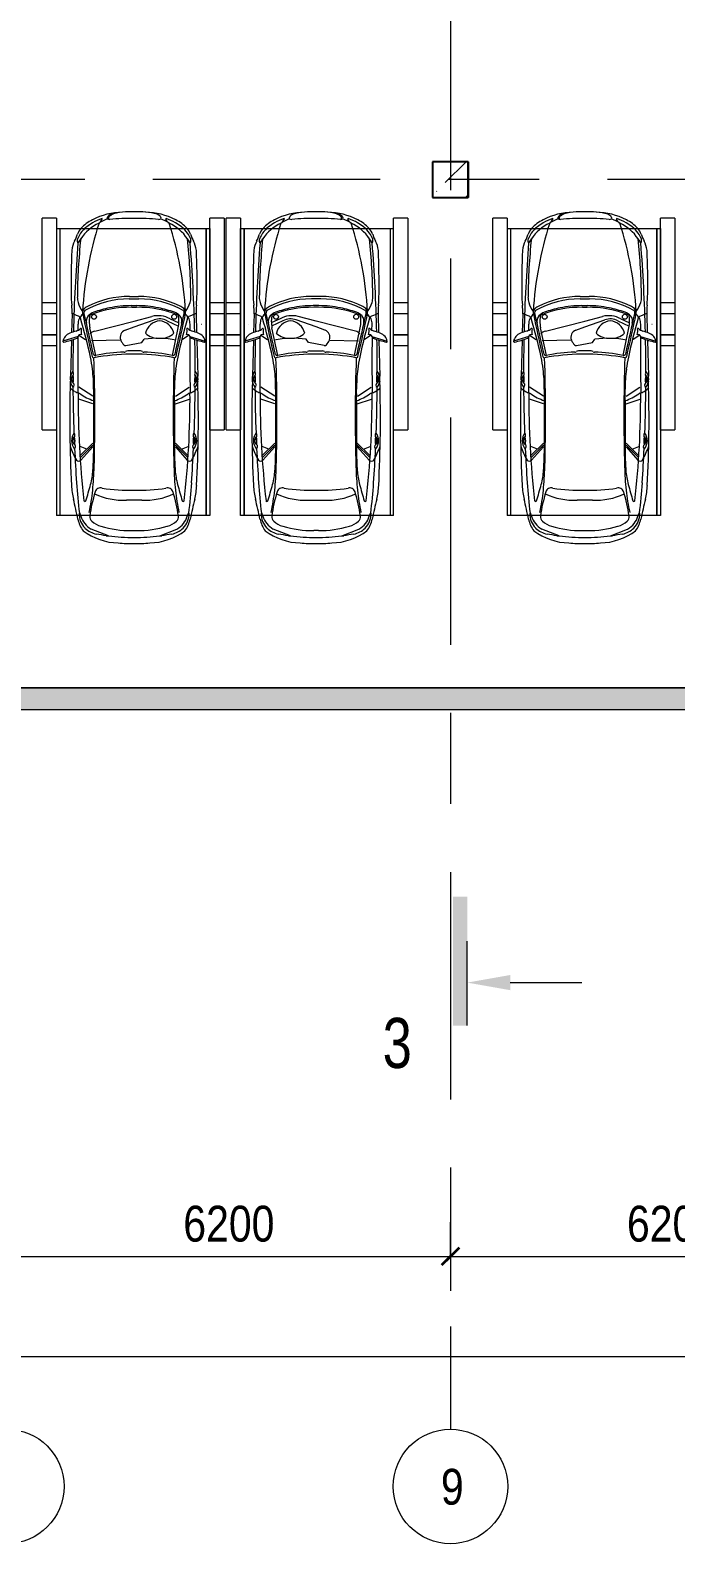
# Model space of a CAD drawing. Header units: millimetres. Extents: x 48966 to 155647, y -43515 to 30475.
# Drawn here: x 92260 to 101280, y -43338 to -22197 of the extents above; entities that cross this region are included whole.
import ezdxf

# ---------------------------------------------------------------- set-up
doc = ezdxf.new("R2010")
doc.units = ezdxf.units.MM
doc.linetypes.add('Осевые', pattern=[6350, 1270, -952.5, 3175, -952.5])
for name, color, linetype, lineweight in [('Колонны', 7, 'Continuous', 9), ('Колонны-1', 7, 'Continuous', 25), ('Оси', 7, 'Continuous', 9), ('Оси-1', 7, 'Continuous', 18), ('Оси-2', 7, 'Осевые', 9), ('Парковка', 7, 'Continuous', 9), ('Перекрытия', 7, 'Continuous', 9), ('Размеры', 7, 'Continuous', 9), ('Размеры-200', 7, 'Continuous', 9), ('Разрезы', 7, 'Continuous', 9), ('Фундамент несущей конструкции', 7, 'Continuous', 9), ('Фундамент несущей конструкции-1', 7, 'Continuous', 18), ('Элементы узлов', 7, 'Continuous', 9)]:
    doc.layers.add(name, color=color, linetype=linetype, lineweight=lineweight)
doc.styles.add('Arial Narrow', font='ARIALN.TTF', dxfattribs={"height": 500})
doc.styles.add('Arial_1', font='arial.ttf', dxfattribs={"width": 0.75, "height": 700})
doc.dimstyles.new('Диагональ_-_2_5_мм_Arial_narrow', dxfattribs={"dimscale": 304.8, "dimtxt": 511.715487, "dimasz": 0.787402, "dimexe": 1.574803, "dimexo": 0.0625, "dimgap": 0.19685, "dimtad": 1, "dimdec": 0, "dimzin": 0, "dimdsep": 46, "dimtxsty": 'Arial Narrow', "dimblk1": 'OBLIQUE', "dimblk2": 'OBLIQUE', "dimsah": 1, "dimcen": 0.09, "dimdle": 1.574803, "dimazin": 0, "dimtfac": 1, "dimtdec": 4, "dimtix": 1, "dimtmove": 0, "dimatfit": 3, "dimfxl": 1.574803, "dimfxlon": 1, "dimtvp": 1, "dimtolj": 1, "dimtzin": 0, "dimarcsym": 2})

# ---------------------------------------------------------------- blocks, each defined once
blk = doc.blocks.new('Стена наружная на отм_-10_450 - Стена наружная на отм_-10_450-507337-План -1-го этажа на отм_ -10_350')
at = {"layer": 'Фундамент несущей конструкции'}
h = blk.add_hatch(dxfattribs=at)
h.set_pattern_fill('FP_1', color=256, style=0, pattern_type=2)
h.set_pattern_definition([(45, (0, 0), (-493.914, 493.914), []), (45, (493.9, 0), (-493.914, 493.914), [873.125, -174.625, 6.706, -167.919])])
h.paths.add_polyline_path([(150600, -31683), (149464, -28563), (149310, -28563), (139787, -2397), (139923, -2348), (136399, 7336), (136262, 7286), (133987, 13537), (133818, 13982), (133638, 14423), (133445, 14859), (133241, 15289), (133026, 15714), (132799, 16134), (132561, 16546), (132312, 16953), (132053, 17352), (131783, 17745), (131502, 18130), (131211, 18508), (131318, 18614), (131029, 18984), (130730, 19346), (130422, 19700), (130105, 20047), (129780, 20385), (129445, 20714), (129103, 21035), (128752, 21347), (128385, 21656), (128026, 21943), (127652, 22227), (127271, 22501), (126883, 22765), (126488, 23019), (126087, 23262), (125680, 23496), (125267, 23718), (124848, 23930), (124423, 24131), (123994, 24321), (123560, 24500), (123122, 24668), (122679, 24824), (122233, 24969), (121782, 25102), (121329, 25223), (120873, 25333), (120569, 25417), (120532, 25230), (120097, 25310), (119661, 25379), (119223, 25438), (118784, 25486), (118344, 25524), (117903, 25551), (117461, 25567), (117020, 25572), (109837, 25572), (109837, 25717), (100042, 25717), (100042, 25542), (86232, 25542), (86232, 25572), (61832, 25572), (61588, 25566), (61345, 25547), (61103, 25515), (60864, 25470), (60627, 25414), (60393, 25344), (60134, 25251), (59938, 25170), (59718, 25065), (59504, 24948), (59296, 24821), (59095, 24683), (58902, 24535), (58717, 24376), (58540, 24209), (58372, 24032), (58214, 23847), (58066, 23653), (57928, 23452), (57793, 23232), (57667, 22994), (57579, 22810), (57486, 22585), (57404, 22356), (57335, 22122), (57272, 21849), (57234, 21645), (57202, 21404), (57183, 21157), (57177, 20917), (57177, 20357), (57032, 20357), (57032, 15267), (57177, 15267), (57177, 13317), (57132, 13317), (57132, 5867), (57032, 5867), (57032, 2617), (57242, 2617), (57242, -43), (57032, -43), (57032, -2533), (57177, -2533), (57177, -21043), (57051, -21043), (57026, -21292), (57014, -21542), (57014, -21793), (57027, -22043), (57053, -22292), (57091, -22540), (57141, -22785), (57204, -23028), (57278, -23267), (57365, -23502), (57463, -23732), (57573, -23957), (57694, -24176), (57826, -24389), (57969, -24595), (58122, -24794), (58284, -24985), (58489, -25199), (58637, -25340), (58826, -25504), (59023, -25659), (59228, -25803), (59440, -25936), (59658, -26059), (59882, -26171), (59978, -25988), (74463, -30779), (74857, -30903), (75253, -31017), (75653, -31119), (76055, -31210), (76460, -31291), (76866, -31360), (77275, -31418), (77684, -31465), (78095, -31501), (78481, -31521), (78867, -31534), (79253, -31538), (91782, -31538), (91782, -31683), (108582, -31683), (108582, -31508), (142782, -31508), (142782, -31683), (148121, -31683)], flags=0)
h.paths.add_polyline_path([(146476, -31383), (143082, -31383), (143082, -31208), (108282, -31208), (108282, -31383), (92082, -31383), (92082, -31238), (79047, -31236), (78951, -31235), (78649, -31228), (78657, -31154), (77594, -31083), (77586, -31153), (77201, -31106), (76817, -31049), (76435, -30981), (76055, -30904), (75676, -30816), (75301, -30719), (74928, -30611), (74558, -30494), (59829, -25623), (59753, -25770), (59548, -25651), (59350, -25523), (59158, -25385), (58974, -25237), (58797, -25080), (58628, -24914), (58468, -24740), (58317, -24558), (58175, -24369), (58043, -24172), (57922, -23970), (57810, -23761), (57709, -23547), (57620, -23328), (57539, -23098), (57474, -22879), (57418, -22649), (57372, -22406), (57341, -22182), (57321, -21947), (57313, -21710), (57316, -21474), (57332, -21238), (57477, -21238), (57477, -2233), (57332, -2233), (57332, -343), (57542, -343), (57542, 2917), (57332, 2917), (57332, 13017), (57477, 13017), (57477, 15567), (57332, 15567), (57332, 20057), (57477, 20057), (57477, 20917), (57484, 21157), (57500, 21372), (57530, 21598), (57578, 21849), (57625, 22044), (57690, 22263), (57766, 22478), (57853, 22688), (57951, 22894), (58078, 23124), (58179, 23289), (58308, 23477), (58447, 23658), (58595, 23831), (58752, 23997), (58918, 24154), (59091, 24302), (59272, 24440), (59460, 24570), (59654, 24689), (59854, 24797), (60060, 24896), (60271, 24983), (60486, 25059), (60704, 25124), (60956, 25182), (61150, 25219), (61376, 25248), (61604, 25266), (61832, 25272), (85932, 25272), (85932, 25242), (100342, 25242), (100342, 25417), (109537, 25417), (109537, 25272), (117025, 25272), (117348, 25286), (117672, 25291), (117996, 25287), (118319, 25274), (118762, 25241), (118862, 25231), (119172, 25195), (119482, 25151), (119790, 25098), (120162, 25022), (120481, 24948), (120457, 24854), (120622, 24820), (121081, 24719), (121538, 24606), (121992, 24481), (122442, 24344), (122889, 24195), (123332, 24035), (123770, 23864), (124204, 23681), (124633, 23487), (125096, 23262), (125475, 23067), (125888, 22840), (126294, 22603), (126741, 22326), (127088, 22098), (127475, 21830), (127855, 21552), (128228, 21264), (128593, 20967), (128950, 20661), (129300, 20345), (129640, 20020), (130030, 19627), (130296, 19345), (130611, 18995), (130917, 18637), (130809, 18529), (131091, 18175), (131364, 17813), (131674, 17374), (131880, 17069), (132124, 16688), (132358, 16300), (132582, 15906), (132796, 15506), (132999, 15102), (133192, 14692), (133374, 14277), (133545, 13858), (133705, 13434), (136083, 6901), (136219, 6951), (139538, -2169), (139402, -2218), (149100, -28863), (149254, -28863), (150172, -31383), (148121, -31383)], flags=0)
at = {"layer": 'Фундамент несущей конструкции-1'}
for p, q in [((106532, -31383), (92082, -31383)), ((91782, -31683), (106532, -31683))]:
    blk.add_line(p, q, dxfattribs=at)
blk = doc.blocks.new('Колона монолитная85 - Колона монолитная-513360-План -1-го этажа на отм_ -10_350')
at = {"layer": 'Колонны'}
h = blk.add_hatch(dxfattribs=at)
h.set_pattern_fill('FP_7', color=256, style=0, pattern_type=2)
h.set_pattern_definition([(45, (-19370.3, 988.8), (-493.914, 493.914), []), (45, (-18876.4, 988.8), (-493.914, 493.914), [873.125, -174.625, 6.706, -167.919])])
h.paths.add_polyline_path([(78511, -23544), (79011, -23544), (79011, -23044), (78511, -23044)], flags=0)
at = {"layer": 'Колонны-1'}
for p, q in [((79011, -23044), (78511, -23044)), ((78511, -23044), (78511, -23544)), ((79011, -23544), (79011, -23044)), ((78511, -23544), (79011, -23544))]:
    blk.add_line(p, q, dxfattribs=at)
blk = doc.blocks.new('Прк_Свб_Механизированная парковка_Параллельная - Прк_Свб_Механизированная парковка_Параллельная-8473315-План -1-го этажа на отм_ -10_350')
at = {"layer": 'Парковка'}
for p, q in [((260, 2672), (310, 2672)), ((260, 2672), (260, -1334)), ((310, 2672), (2350, 2672)), ((310, -1334), (310, 2672)), ((310, -1334), (310, 2672)), ((2350, 2672), (2400, 2672)), ((2350, 2672), (2350, -1334)), ((2350, -1334), (2350, 2672)), ((2400, 2672), (2400, -1334)), ((60, 300), (60, 1478)), ((260, 1478), (60, 1478)), ((260, 1478), (260, 300)), ((2400, 300), (2400, 1478)), ((2600, 1478), (2400, 1478)), ((2600, 1478), (2600, 300)), ((60, 150), (60, 300)), ((260, 300), (60, 300)), ((260, 300), (260, 150)), ((2400, 150), (2400, 300)), ((2600, 300), (2400, 300)), ((2600, 300), (2600, 150)), ((60, -150), (60, 150)), ((60, 150), (260, 150)), ((260, 150), (60, 150)), ((260, 150), (260, -150)), ((2283, 0), (2284, 0)), ((2400, -150), (2400, 150)), ((2400, 150), (2600, 150)), ((2600, 150), (2400, 150)), ((2600, 150), (2600, -150)), ((60, -300), (60, -150)), ((260, -150), (60, -150)), ((260, -150), (60, -150)), ((260, -150), (260, -300)), ((2400, -300), (2400, -150)), ((2600, -150), (2400, -150)), ((2600, -150), (2400, -150)), ((2600, -150), (2600, -300)), ((60, -1478), (60, -300)), ((260, -300), (60, -300)), ((260, -300), (260, -1478)), ((2400, -1478), (2400, -300)), ((2600, -300), (2400, -300)), ((2600, -300), (2600, -1478)), ((60, -1478), (260, -1478)), ((310, -1334), (260, -1334)), ((2350, -1334), (310, -1334)), ((2400, -1334), (2350, -1334)), ((2400, -1478), (2600, -1478))]:
    blk.add_line(p, q, dxfattribs=at)
at = {"layer": 'Элементы узлов'}
for p, q in [((985, 2956), (744, 2863)), ((1310, 2884), (1343, 2884)), ((1343, 2884), (1376, 2884)), ((1701, 2956), (1942, 2863)), ((1343, 2460), (1236, 2460)), ((1451, 2460), (1343, 2460)), ((681, 1746), (589, 1709)), ((767, 1662), (596, 1831)), ((767, 1689), (598, 1860)), ((767, 1716), (601, 1899)), ((777, 1069), (777, 1807)), ((1910, 1069), (1910, 1807)), ((1920, 1716), (2086, 1899)), ((1920, 1689), (2088, 1860)), ((1920, 1662), (2090, 1831)), ((2005, 1746), (2097, 1709)), ((505, 1578), (509, 1682)), ((2181, 1578), (2177, 1682)), ((767, 1115), (571, 1050)), ((1920, 1115), (2116, 1050)), ((766, 1006), (572, 881)), ((1920, 1006), (2115, 881)), ((452, 798), (452, 800)), ((468, 223), (454, 729)), ((488, 716), (488, 820)), ((2199, 716), (2198, 820)), ((2219, 223), (2232, 729)), ((2234, 798), (2235, 800)), ((807, 439), (727, 53)), ((1880, 439), (1960, 53)), ((562, 171), (349, 239)), ((572, 154), (666, 213)), ((1157, 222), (749, 232)), ((1230, 297), (1450, 256)), ((1343, 375), (1254, 375)), ((1433, 375), (1343, 375)), ((1450, 256), (1483, 211)), ((2115, 154), (2021, 213)), ((2124, 171), (2337, 239)), ((477, -144), (470, 117)), ((562, 86), (561, 1)), ((793, 99), (1343, -43)), ((1219, 84), (1343, 40)), ((1343, 40), (1622, -60)), ((1808, -48), (1964, 29)), ((2125, 86), (2125, 1)), ((2210, -144), (2216, 117)), ((1343, -43), (1593, -107)), ((1847, -74), (1961, -22)), ((1277, -353), (1343, -353)), ((1281, -387), (1343, -387)), ((1303, -259), (1343, -259)), ((1311, -235), (1343, -235)), ((1343, -235), (1375, -235)), ((1343, -259), (1383, -259)), ((1343, -353), (1409, -353)), ((1343, -387), (1405, -387)), ((874, -1430), (899, -1465)), ((1812, -1430), (1787, -1465))]:
    blk.add_line(p, q, dxfattribs=at)
for centre in [(783, -103), (1903, -103)]:
    blk.add_circle(centre, 34.2, dxfattribs=at)
for centre, radius, start, end in [((1142, 2203), 854, 91.3101, 126.673), ((1344, 535), 2447, 90.009, 98.4162), ((1299, 1297), 1768, 88.5599, 95.7191), ((1388, 1297), 1768, 84.2809, 91.4401), ((1343, 535), 2447, 81.5838, 89.991), ((1544, 2203), 854, 53.327, 88.6899), ((954, 2644), 403, 142.8851, 168.4724), ((861, 2649), 286, 135.3585, 180.8097), ((887, 2603), 297, 118.891, 164.8614), ((864, 2645), 291, 99.4063, 135.3585), ((806, 2692), 83, 131.119, 188.3012), ((971, 2503), 334, 106.0489, 131.119), ((109, 7204), 4330, 279.4063, 281.267), ((1310, 1323), 1562, 90, 106.0489), ((968, 2892), 66.2, 74.6969, 101.267), ((1376, 1323), 1562, 73.9511, 90), ((1718, 2892), 66.2, 78.733, 105.3031), ((2577, 7204), 4330, 258.733, 260.5937), ((1716, 2503), 334, 48.881, 73.9511), ((1822, 2645), 291, 44.6415, 80.5937), ((1881, 2692), 83, 351.6988, 48.881), ((1799, 2603), 297, 15.1386, 61.109), ((1826, 2649), 286, 359.1903, 44.6415), ((1732, 2644), 403, 11.5276, 37.1149), ((-7093, 4285), 7809, 346.3595, 348.4724), ((7632, 1747), 7109, 172.7777, 176.2151), ((582, 2647), 7.47, 202.0252, 337.9748), ((292, 2764), 320, 337.9748, 344.8614), ((-1923, 2049), 2702, 5.7674, 12.4062), ((2939, 3003), 2239, 188.3012, 197.1212), ((-252, 3003), 2239, 342.8788, 351.6988), ((4610, 2049), 2702, 167.5938, 174.2326), ((2394, 2764), 320, 195.1386, 202.0252), ((2105, 2647), 7.47, 202.0252, 337.9748), ((-4945, 1747), 7109, 3.7849, 7.2223), ((9779, 4285), 7809, 191.5276, 193.6405), ((1495, 2201), 1028, 166.3595, 176.9727), ((13091, 1035), 12530, 173.4329, 180.3434), ((657, 2464), 14.2, 16.6037, 163.3963), ((-8360, -224), 9423, 15.1578, 16.6037), ((1191, 1553), 908, 87.2052, 116.1006), ((874, 2367), 78.4, 197.1212, 287.1515), ((1495, 1553), 908, 63.8994, 92.7948), ((1812, 2367), 78.4, 252.8485, 342.8788), ((11046, -224), 9423, 163.3963, 164.8422), ((2030, 2464), 14.2, 16.6037, 163.3963), ((-10405, 1035), 12530, 359.6566, 6.5671), ((1192, 2201), 1028, 3.0273, 13.6405), ((17986, 1329), 17542, 176.9727, 181.7279), ((23730, 682), 23242, 176.2151, 177.3918), ((-261, 1970), 1032, 3.9601, 15.1578), ((-3795, 1860), 4583, 1.6426, 5.7674), ((1246, 120), 2200, 87.4807, 99.1257), ((1440, 120), 2200, 80.8743, 92.5193), ((6481, 1860), 4583, 174.2326, 178.3574), ((2947, 1970), 1032, 164.8422, 176.0399), ((-21044, 682), 23242, 2.6082, 3.7849), ((-15300, 1329), 17542, 358.2721, 3.0273), ((569, 1870), 43.2, 42.166, 137.834), ((-2620, 1807), 3397, 360, 3.9601), ((-23670, 1290), 24466, 358.0784, 1.6426), ((26356, 1290), 24466, 178.3574, 181.9216), ((5306, 1807), 3397, 176.0399, 180), ((2118, 1870), 43.2, 42.166, 137.834), ((1914, 1148), 1569, 151.3958, 159.1373), ((651, 1629), 182, 141.8293, 217.7375), ((493, 1711), 33.5, 306.1474, 64.1911), ((772, 1148), 1569, 20.8627, 28.6042), ((2193, 1711), 33.5, 115.8089, 233.8526), ((2036, 1629), 182, 322.2625, 38.1707), ((554, 1628), 69.8, 126.1474, 236.335), ((23730, 682), 23242, 177.926, 179.5072), ((436, 1556), 80.9, 331.6072, 9.9944), ((270, 1634), 248, 345.9493, 11.7851), ((2417, 1634), 248, 168.2149, 194.0507), ((2251, 1556), 80.9, 170.0056, 208.3928), ((2132, 1628), 69.8, 303.665, 53.8526), ((-21044, 682), 23242, 0.4928, 2.074), ((995, 423), 682, 108.6369, 126.4439), ((5170, 998), 4394, 179.0785, 181.1424), ((-2484, 998), 4394, 358.8576, 0.9215), ((1692, 423), 682, 53.5561, 71.3631), ((652, 703), 275, 120.356, 137.5688), ((632, 769), 182, 141.8293, 217.7375), ((474, 851), 33.5, 306.1474, 64.1911), ((620, 759), 210, 103.0487, 120.356), ((-79448, 481), 80010, 359.77826, 0.3434), ((562, 1008), 45.5, 283.0487, 307.6369), ((-1159, 872), 1936, 352.7338, 1.1424), ((3845, 872), 1936, 178.8576, 187.2662), ((2125, 1008), 45.5, 232.3631, 256.9513), ((2067, 759), 210, 59.644, 76.9513), ((82134, 481), 80010, 179.6566, 180.22174), ((2034, 703), 275, 42.4312, 59.644), ((2212, 851), 33.5, 115.8089, 233.8526), ((2055, 769), 182, 322.2625, 38.1707), ((535, 768), 69.8, 126.1474, 236.335), ((417, 696), 80.9, 331.6072, 9.9944), ((23730, 682), 23242, 180.0596, 181.1514), ((251, 774), 248, 345.9493, 11.7851), ((2436, 774), 248, 168.2149, 194.0507), ((2270, 696), 80.9, 170.0056, 208.3928), ((2152, 768), 69.8, 303.665, 53.8526), ((-21044, 682), 23242, 358.8486, 359.9404), ((-6476, 2009), 7374, 343.5257, 347.8724), ((16870, -3417), 16571, 166.4912, 168.6054), ((-1224, 881), 2002, 347.8724, 352.7338), ((778, 449), 21.1, 74.8587, 166.4912), ((801, 413), 26.5, 77.7328, 167.4912), ((1373, 3824), 3406, 260.0389, 268.6709), ((1252, 2489), 2099, 257.7328, 268.713), ((1314, 3824), 3406, 271.3291, 279.9611), ((1434, 2489), 2099, 271.287, 282.2672), ((1885, 413), 26.5, 12.5088, 102.2672), ((1908, 449), 21.1, 13.5088, 105.1413), ((3910, 881), 2002, 187.2662, 192.1276), ((-14183, -3417), 16571, 11.3946, 13.5088), ((9162, 2009), 7374, 192.1276, 196.4743), ((358, 241), 9.6, 78.4734, 189.3023), ((483, 261), 136, 189.3023, 220.7557), ((148, -791), 1063, 68.2184, 78.4734), ((-47059, 11031), 48997, 346.8001, 347.4912), ((1254, 183), 105, 158.5986, 250.2124), ((1369, 139), 228, 138.0486, 158.5986), ((1218, 274), 25.4, 62.6865, 138.0486), ((1205, 358), 33.6, 54.6828, 88.713), ((1257, 431), 57, 234.6828, 266.7231), ((1349, 2786), 2368, 268.6709, 269.8667), ((1338, 2786), 2368, 270.1333, 271.3291), ((1430, 431), 57, 273.2769, 305.3172), ((1482, 358), 33.6, 91.287, 125.3172), ((1667, 1444), 1246, 261.4812, 282.1141), ((49746, 11031), 48997, 192.5088, 193.1999), ((2539, -791), 1063, 101.5266, 111.7816), ((2204, 261), 136, 319.2443, 350.6977), ((2328, 241), 9.6, 350.6977, 101.5266), ((508, 283), 169, 220.7557, 248.5798), ((741, 878), 808, 248.5798, 255.0587), ((23730, 682), 23242, 181.4123, 184.4864), ((500, -25), 126, 42.9063, 75.0587), ((531, 167), 31.5, 8.0985, 68.2184), ((782, 0), 221, 179.6566, 199.8566), ((593, 176), 31.8, 188.0985, 298.2747), ((599, 67), 7.62, 222.9063, 2.3482), ((743, 101), 141, 162.5206, 194.0339), ((602, 146), 6.72, 342.5206, 17.4794), ((1183, -41), 466, 168.323, 191.798), ((824, 220), 125, 222.4312, 255.5726), ((1682, -59), 257, 85.7443, 134.0872), ((1716, 174), 219, 192.6688, 266.0106), ((1720, -59), 257, 45.9128, 94.2557), ((1685, 174), 219, 273.9894, 347.3312), ((1503, -41), 466, 348.202, 11.677), ((2093, 176), 31.8, 241.7253, 351.9015), ((2084, 146), 6.72, 162.5206, 197.4794), ((1943, 101), 141, 345.9661, 17.4794), ((2088, 67), 7.62, 177.6518, 317.0937), ((2186, -25), 126, 104.9413, 137.0937), ((1904, 0), 221, 340.1434, 0.3434), ((2156, 167), 31.5, 111.7816, 171.9015), ((-21044, 682), 23242, 355.5136, 358.5877), ((1945, 878), 808, 284.9413, 291.4202), ((2179, 283), 169, 291.4202, 319.2443), ((-532, -167), 1009, 354.3165, 1.275), ((718, -594), 503, 108.9854, 118.6662), ((532, -52), 69.7, 288.9854, 331.8228), ((977, -430), 436, 144.1598, 162.7087), ((591, -69), 17.7, 199.8566, 259.3923), ((589, -80), 6.67, 259.3923, 343.5257), ((665, -75), 74.1, 190.0254, 239.0531), ((689, -163), 66.6, 163.4439, 218.2489), ((5601, 107), 4985, 183.2466, 197.7436), ((762, -105), 159, 218.2489, 243.4105), ((671, -164), 28.7, 166.8001, 240.4894), ((1277, 906), 1259, 240.4894, 270), ((781, -41), 107, 163.9676, 222.7268), ((846, 19), 197, 222.7268, 250.1805), ((1283, 1223), 1458, 247.618, 271.1115), ((1327, 1352), 1613, 250.1805, 258.333), ((1403, 1223), 1458, 268.8885, 292.382), ((1409, 906), 1259, 270, 299.5106), ((1679, 231), 349, 255.7125, 298.7278), ((1701, 161), 234, 250.325, 297.1702), ((1360, 1352), 1613, 281.667, 289.8195), ((-2914, 107), 4985, 342.2564, 356.7534), ((1840, 19), 197, 289.8195, 317.2732), ((1905, -41), 107, 317.2732, 16.0324), ((1924, -105), 159, 296.5895, 321.7511), ((2015, -164), 28.7, 299.5106, 13.1999), ((1997, -163), 66.6, 321.7511, 16.5561), ((2022, -75), 74.1, 300.9469, 349.9746), ((1709, -430), 436, 17.2913, 35.8402), ((2098, -80), 6.67, 196.4743, 280.6077), ((2155, -52), 69.7, 208.1772, 251.0146), ((2095, -69), 17.7, 280.6077, 340.1434), ((1968, -594), 503, 61.3338, 71.0146), ((3218, -167), 1009, 178.725, 185.6835), ((2276, -446), 1813, 174.3165, 179.3374), ((797, -374), 247, 162.7087, 180.5958), ((9268, -286), 8718, 180.5958, 185.957), ((1281, 931), 1318, 243.4105, 270), ((1303, 1238), 1496, 258.333, 270), ((1383, 1238), 1496, 270, 281.667), ((1405, 931), 1318, 270, 296.5895), ((-6581, -286), 8718, 354.043, 359.4042), ((1890, -374), 247, 359.4042, 17.2913), ((410, -446), 1813, 0.6626, 5.6835), ((11720, -555), 11257, 179.3374, 182.4134), ((-9033, -555), 11257, 357.5866, 0.6626), ((870, -978), 401, 187.3664, 207.0814), ((1816, -978), 401, 332.9186, 352.6336), ((-135, -1492), 727, 19.0127, 27.0814), ((626, -1167), 77.3, 170.9154, 203.9317), ((626, -1167), 77.3, 159.9553, 170.9154), ((770, -1180), 230, 199.0127, 222.6949), ((559, -1142), 5.64, 20.0447, 159.9553), ((945, -1025), 426, 203.9317, 215.0111), ((902, -958), 384, 208.3862, 217.3523), ((1110, -855), 613, 213.1954, 245.2474), ((1576, -855), 613, 294.7526, 326.8046), ((1916, -1180), 230, 317.3051, 340.9873), ((1785, -958), 384, 322.6477, 331.6138), ((1742, -1025), 426, 324.9889, 336.0683), ((2127, -1142), 5.64, 20.0447, 159.9553), ((2060, -1167), 77.3, 336.0683, 9.0846), ((2060, -1167), 77.3, 9.0846, 20.0447), ((2821, -1492), 727, 152.9186, 160.9873), ((945, -1025), 426, 215.0111, 231.6898), ((1024, -946), 575, 222.6949, 242.7086), ((1097, -833), 671, 231.6898, 240.1263), ((1202, -600), 964, 242.7086, 268.7598), ((1101, -825), 680, 240.1263, 252.4323), ((1753, 184), 1832, 240.5749, 244.6414), ((831, -1460), 53.4, 35.1828, 65.2474), ((894, -1468), 5.72, 286.6028, 34.7151), ((986, -1481), 19.7, 152.4998, 213.0124), ((997, -1512), 49.5, 84.1257, 125.5648), ((1017, -1481), 30.2, 142.134, 227.9629), ((1286, 1291), 2768, 264.1257, 271.1885), ((1401, 1291), 2768, 268.8115, 275.8743), ((1484, -600), 964, 271.2402, 297.2914), ((1689, -1512), 49.5, 54.4352, 95.8743), ((1700, -1481), 19.7, 326.9876, 27.5002), ((933, 184), 1832, 295.3586, 299.4251), ((1792, -1468), 5.72, 145.2849, 253.3972), ((1585, -825), 680, 287.5677, 299.8737), ((1856, -1460), 53.4, 114.7526, 144.8172), ((1590, -833), 671, 299.8737, 308.3102), ((1662, -946), 575, 297.2914, 317.3051), ((1742, -1025), 426, 308.3102, 324.9889), ((1053, -1443), 96.7, 210.1038, 251.3041), ((1128, -1359), 195, 227.9629, 242.5833), ((1295, -496), 1074, 255.2991, 272.5854), ((1144, -1316), 240, 243.8554, 263.2896), ((1392, -496), 1074, 267.4146, 284.7009), ((1633, -1443), 96.7, 288.6959, 329.8962)]:
    blk.add_arc(centre, radius, start, end, dxfattribs=at)
blk = doc.blocks.new('Прк_Свб_Механизированная парковка_Параллельная - Прк_Свб_Механизированная парковка_Параллельная-8455325-План -1-го этажа на отм_ -10_350')
at = {"layer": 'Парковка'}
for p, q in [((60, 300), (60, 1478)), ((260, 1478), (60, 1478)), ((260, 1478), (260, 300)), ((260, 1334), (310, 1334)), ((260, 1334), (260, -2672)), ((310, 1334), (2350, 1334)), ((310, -2672), (310, 1334)), ((310, -2672), (310, 1334)), ((2350, 1334), (2400, 1334)), ((2350, 1334), (2350, -2672)), ((2350, -2672), (2350, 1334)), ((2400, 300), (2400, 1478)), ((2600, 1478), (2400, 1478)), ((2400, 1334), (2400, -2672)), ((2600, 1478), (2600, 300)), ((60, 150), (60, 300)), ((60, 300), (260, 300)), ((260, 300), (260, 150)), ((2400, 150), (2400, 300)), ((2400, 300), (2600, 300)), ((2600, 300), (2600, 150)), ((60, -150), (60, 150)), ((60, 150), (260, 150)), ((60, 150), (260, 150)), ((260, 150), (260, -150)), ((2283, 0), (2284, 0)), ((2400, -150), (2400, 150)), ((2400, 150), (2600, 150)), ((2400, 150), (2600, 150)), ((2600, 150), (2600, -150)), ((60, -300), (60, -150)), ((260, -150), (60, -150)), ((60, -150), (260, -150)), ((260, -150), (260, -300)), ((2400, -300), (2400, -150)), ((2600, -150), (2400, -150)), ((2400, -150), (2600, -150)), ((2600, -150), (2600, -300)), ((60, -1478), (60, -300)), ((60, -300), (260, -300)), ((260, -300), (260, -1478)), ((2400, -1478), (2400, -300)), ((2400, -300), (2600, -300)), ((2600, -300), (2600, -1478)), ((60, -1478), (260, -1478)), ((2400, -1478), (2600, -1478)), ((310, -2672), (260, -2672)), ((2350, -2672), (310, -2672)), ((2400, -2672), (2350, -2672))]:
    blk.add_line(p, q, dxfattribs=at)
at = {"layer": 'Элементы узлов'}
for p, q in [((874, 1430), (899, 1465)), ((1812, 1430), (1787, 1465)), ((1277, 353), (1343, 353)), ((1281, 387), (1343, 387)), ((1303, 259), (1343, 259)), ((1311, 235), (1343, 235)), ((1343, 387), (1405, 387)), ((1343, 353), (1409, 353)), ((1343, 259), (1383, 259)), ((1343, 235), (1375, 235)), ((477, 144), (470, -117)), ((793, -99), (1343, 43)), ((1343, 43), (1593, 107)), ((1343, -40), (1622, 60)), ((1808, 48), (1964, -29)), ((1847, 74), (1961, 22)), ((2210, 144), (2216, -117)), ((562, -171), (349, -239)), ((562, -86), (561, -1)), ((572, -154), (666, -213)), ((807, -439), (727, -53)), ((1219, -84), (1343, -40)), ((1450, -256), (1483, -211)), ((1880, -439), (1960, -53)), ((2115, -154), (2021, -213)), ((2124, -171), (2337, -239)), ((2125, -86), (2125, -1)), ((468, -223), (454, -729)), ((1157, -222), (749, -232)), ((1230, -297), (1450, -256)), ((1343, -375), (1254, -375)), ((1433, -375), (1343, -375)), ((2219, -223), (2232, -729)), ((452, -798), (452, -800)), ((488, -716), (488, -820)), ((2199, -716), (2198, -820)), ((2234, -798), (2235, -800)), ((767, -1115), (571, -1050)), ((766, -1006), (572, -881)), ((1920, -1006), (2115, -881)), ((1920, -1115), (2116, -1050)), ((777, -1069), (777, -1807)), ((1910, -1069), (1910, -1807)), ((505, -1578), (509, -1682)), ((767, -1662), (596, -1831)), ((767, -1689), (598, -1860)), ((1920, -1662), (2090, -1831)), ((1920, -1689), (2088, -1860)), ((2181, -1578), (2177, -1682)), ((681, -1746), (589, -1709)), ((767, -1716), (601, -1899)), ((1920, -1716), (2086, -1899)), ((2005, -1746), (2097, -1709)), ((1343, -2460), (1236, -2460)), ((1451, -2460), (1343, -2460)), ((985, -2956), (744, -2863)), ((1310, -2884), (1343, -2884)), ((1343, -2884), (1376, -2884)), ((1701, -2956), (1942, -2863))]:
    blk.add_line(p, q, dxfattribs=at)
for centre in [(783, 103), (1903, 103)]:
    blk.add_circle(centre, 34.2, dxfattribs=at)
for centre, radius, start, end in [((1202, 600), 964, 91.2402, 117.2914), ((986, 1481), 19.7, 146.9876, 207.5002), ((1053, 1443), 96.7, 108.6959, 149.8962), ((1017, 1481), 30.2, 132.0371, 217.866), ((1128, 1359), 195, 117.4167, 132.0371), ((1295, 496), 1074, 87.4146, 104.7009), ((1144, 1316), 240, 96.7104, 116.1446), ((1392, 496), 1074, 75.2991, 92.5854), ((1484, 600), 964, 62.7086, 88.7598), ((1633, 1443), 96.7, 30.1038, 71.3041), ((1700, 1481), 19.7, 332.4998, 33.0124), ((770, 1180), 230, 137.3051, 160.9873), ((945, 1025), 426, 144.9889, 156.0683), ((945, 1025), 426, 128.3102, 144.9889), ((1110, 855), 613, 114.7526, 146.8046), ((1024, 946), 575, 117.2914, 137.3051), ((5601, -107), 4985, 162.2564, 176.7534), ((1097, 833), 671, 119.8737, 128.3102), ((1101, 825), 680, 107.5677, 119.8737), ((1753, -184), 1832, 115.3586, 119.4251), ((831, 1460), 53.4, 294.7526, 324.8172), ((894, 1468), 5.72, 325.2849, 73.3972), ((997, 1512), 49.5, 234.4352, 275.8743), ((1286, -1291), 2768, 88.8115, 95.8743), ((1401, -1291), 2768, 84.1257, 91.1885), ((1689, 1512), 49.5, 264.1257, 305.5648), ((933, -184), 1832, 60.5749, 64.6414), ((1792, 1468), 5.72, 106.6028, 214.7151), ((1585, 825), 680, 60.1263, 72.4323), ((1856, 1460), 53.4, 215.1828, 245.2474), ((1576, 855), 613, 33.1954, 65.2474), ((-2914, -107), 4985, 3.2466, 17.7436), ((1590, 833), 671, 51.6898, 60.1263), ((1662, 946), 575, 42.6949, 62.7086), ((1742, 1025), 426, 35.0111, 51.6898), ((1916, 1180), 230, 19.0127, 42.6949), ((1742, 1025), 426, 23.9317, 35.0111), ((870, 978), 401, 152.9186, 172.6336), ((23730, -682), 23242, 175.5136, 178.5877), ((-135, 1492), 727, 332.9186, 340.9873), ((626, 1167), 77.3, 156.0683, 189.0846), ((9268, 286), 8718, 174.043, 179.4042), ((626, 1167), 77.3, 189.0846, 200.0447), ((559, 1142), 5.64, 200.0447, 339.9553), ((902, 958), 384, 142.6477, 151.6138), ((1785, 958), 384, 28.3862, 37.3523), ((-6581, 286), 8718, 0.5958, 5.957), ((2127, 1142), 5.64, 200.0447, 339.9553), ((-21044, -682), 23242, 1.4123, 4.4864), ((2060, 1167), 77.3, 350.9154, 23.9317), ((2821, 1492), 727, 199.0127, 207.0814), ((2060, 1167), 77.3, 339.9553, 350.9154), ((1816, 978), 401, 7.3664, 27.0814), ((11720, 555), 11257, 177.5866, 180.6626), ((-9033, 555), 11257, 359.3374, 2.4134), ((2276, 446), 1813, 180.6626, 185.6835), ((410, 446), 1813, 354.3165, 359.3374), ((-532, 167), 1009, 358.725, 5.6835), ((797, 374), 247, 179.4042, 197.2913), ((977, 430), 436, 197.2913, 215.8402), ((762, 105), 159, 116.5895, 141.7511), ((1277, -906), 1259, 90, 119.5106), ((1281, -931), 1318, 90, 116.5895), ((1283, -1223), 1458, 88.8885, 112.382), ((1327, -1352), 1613, 101.667, 109.8195), ((1303, -1238), 1496, 90, 101.667), ((1403, -1223), 1458, 67.618, 91.1115), ((1383, -1238), 1496, 78.333, 90), ((1405, -931), 1318, 63.4105, 90), ((1409, -906), 1259, 60.4894, 90), ((1360, -1352), 1613, 70.1805, 78.333), ((1924, 105), 159, 38.2489, 63.4105), ((1709, 430), 436, 324.1598, 342.7087), ((1890, 374), 247, 342.7087, 0.5958), ((3218, 167), 1009, 174.3165, 181.275), ((718, 594), 503, 241.3338, 251.0146), ((532, 52), 69.7, 28.1772, 71.0146), ((782, 0), 221, 160.1434, 180.3434), ((591, 69), 17.7, 100.6077, 160.1434), ((589, 80), 6.67, 16.4743, 100.6077), ((665, 75), 74.1, 120.9469, 169.9746), ((-6476, -2009), 7374, 12.1276, 16.4743), ((689, 163), 66.6, 141.7511, 196.5561), ((16870, 3417), 16571, 191.3946, 193.5088), ((671, 164), 28.7, 119.5106, 193.1999), ((-47059, -11031), 48997, 12.5088, 13.1999), ((781, 41), 107, 137.2732, 196.0324), ((846, -19), 197, 109.8195, 137.2732), ((1183, 41), 466, 168.202, 191.677), ((1716, -174), 219, 93.9894, 167.3312), ((1679, -231), 349, 61.2722, 104.2875), ((1701, -161), 234, 62.8298, 109.675), ((1685, -174), 219, 12.6688, 86.0106), ((1840, -19), 197, 42.7268, 70.1805), ((49746, -11031), 48997, 166.8001, 167.4912), ((-14183, 3417), 16571, 346.4912, 348.6054), ((9162, -2009), 7374, 163.5257, 167.8724), ((1503, 41), 466, 348.323, 11.798), ((1905, 41), 107, 343.9676, 42.7268), ((2015, 164), 28.7, 346.8001, 60.4894), ((1997, 163), 66.6, 343.4439, 38.2489), ((2022, 75), 74.1, 10.0254, 59.0531), ((2098, 80), 6.67, 79.3923, 163.5257), ((2155, 52), 69.7, 108.9854, 151.8228), ((2095, 69), 17.7, 19.8566, 79.3923), ((1904, 0), 221, 359.6566, 19.8566), ((1968, 594), 503, 288.9854, 298.6662), ((483, -261), 136, 139.2443, 170.6977), ((148, 791), 1063, 281.5266, 291.7816), ((508, -283), 169, 111.4202, 139.2443), ((741, -878), 808, 104.9413, 111.4202), ((500, 25), 126, 284.9413, 317.0937), ((531, -167), 31.5, 291.7816, 351.9015), ((-79448, -481), 80010, 359.6566, 0.22174), ((593, -176), 31.8, 61.7253, 171.9015), ((599, -67), 7.62, 357.6518, 137.0937), ((743, -101), 141, 165.9661, 197.4794), ((602, -146), 6.72, 342.5206, 17.4794), ((824, -220), 125, 104.4274, 137.5688), ((1254, -183), 105, 109.7876, 201.4014), ((1667, -1444), 1246, 77.8859, 98.5188), ((1682, 59), 257, 225.9128, 274.2557), ((1720, 59), 257, 265.7443, 314.0872), ((1943, -101), 141, 342.5206, 14.0339), ((2084, -146), 6.72, 162.5206, 197.4794), ((2093, -176), 31.8, 8.0985, 118.2747), ((2088, -67), 7.62, 42.9063, 182.3482), ((2186, 25), 126, 222.9063, 255.0587), ((2156, -167), 31.5, 188.0985, 248.2184), ((82134, -481), 80010, 179.77826, 180.3434), ((2539, 791), 1063, 248.2184, 258.4734), ((1945, -878), 808, 68.5798, 75.0587), ((2179, -283), 169, 40.7557, 68.5798), ((2204, -261), 136, 9.3023, 40.7557), ((358, -241), 9.6, 170.6977, 281.5266), ((23730, -682), 23242, 178.8486, 179.9404), ((801, -413), 26.5, 192.5088, 282.2672), ((1373, -3824), 3406, 91.3291, 99.9611), ((1252, -2489), 2099, 91.287, 102.2672), ((1369, -139), 228, 201.4014, 221.9514), ((1218, -274), 25.4, 221.9514, 297.3135), ((1205, -358), 33.6, 271.287, 305.3172), ((1257, -431), 57, 93.2769, 125.3172), ((1349, -2786), 2368, 90.1333, 91.3291), ((1338, -2786), 2368, 88.6709, 89.8667), ((1314, -3824), 3406, 80.0389, 88.6709), ((1430, -431), 57, 54.6828, 86.7231), ((1482, -358), 33.6, 234.6828, 268.713), ((1434, -2489), 2099, 77.7328, 88.713), ((1885, -413), 26.5, 257.7328, 347.4912), ((-21044, -682), 23242, 0.0596, 1.1514), ((2328, -241), 9.6, 258.4734, 9.3023), ((-1224, -881), 2002, 7.2662, 12.1276), ((778, -449), 21.1, 193.5088, 285.1413), ((-1159, -872), 1936, 358.8576, 7.2662), ((-23670, -1290), 24466, 358.3574, 1.9216), ((26356, -1290), 24466, 178.0784, 181.6426), ((1908, -449), 21.1, 254.8587, 346.4912), ((3845, -872), 1936, 172.7338, 181.1424), ((3910, -881), 2002, 167.8724, 172.7338), ((17986, -1329), 17542, 178.2721, 183.0273), ((632, -769), 182, 142.2625, 218.1707), ((535, -768), 69.8, 123.665, 233.8526), ((417, -696), 80.9, 350.0056, 28.3928), ((474, -851), 33.5, 295.8089, 53.8526), ((251, -774), 248, 348.2149, 14.0507), ((2212, -851), 33.5, 126.1474, 244.1911), ((2436, -774), 248, 165.9493, 191.7851), ((2270, -696), 80.9, 151.6072, 189.9944), ((2152, -768), 69.8, 306.1474, 56.335), ((2055, -769), 182, 321.8293, 37.7375), ((-15300, -1329), 17542, 356.9727, 1.7279), ((652, -703), 275, 222.4312, 239.644), ((23730, -682), 23242, 180.4928, 182.074), ((620, -759), 210, 239.644, 256.9513), ((13091, -1035), 12530, 179.6566, 186.5671), ((562, -1008), 45.5, 52.3631, 76.9513), ((995, -423), 682, 233.5561, 251.3631), ((5170, -998), 4394, 178.8576, 180.9215), ((-2484, -998), 4394, 359.0785, 1.1424), ((1692, -423), 682, 288.6369, 306.4439), ((-10405, -1035), 12530, 353.4329, 0.3434), ((2125, -1008), 45.5, 103.0487, 127.6369), ((2067, -759), 210, 283.0487, 300.356), ((2034, -703), 275, 300.356, 317.5688), ((-21044, -682), 23242, 357.926, 359.5072), ((651, -1629), 182, 142.2625, 218.1707), ((554, -1628), 69.8, 123.665, 233.8526), ((436, -1556), 80.9, 350.0056, 28.3928), ((493, -1711), 33.5, 295.8089, 53.8526), ((270, -1634), 248, 348.2149, 14.0507), ((2193, -1711), 33.5, 126.1474, 244.1911), ((2417, -1634), 248, 165.9493, 191.7851), ((2251, -1556), 80.9, 151.6072, 189.9944), ((2132, -1628), 69.8, 306.1474, 56.335), ((2036, -1629), 182, 321.8293, 37.7375), ((1914, -1148), 1569, 200.8627, 208.6042), ((23730, -682), 23242, 182.6082, 183.7849), ((569, -1870), 43.2, 222.166, 317.834), ((-2620, -1807), 3397, 356.0399, 0), ((5306, -1807), 3397, 180, 183.9601), ((2118, -1870), 43.2, 222.166, 317.834), ((-21044, -682), 23242, 356.2151, 357.3918), ((772, -1148), 1569, 331.3958, 339.1373), ((-261, -1970), 1032, 344.8422, 356.0399), ((-3795, -1860), 4583, 354.2326, 358.3574), ((6481, -1860), 4583, 181.6426, 185.7674), ((2947, -1970), 1032, 183.9601, 195.1578), ((1495, -2201), 1028, 183.0273, 193.6405), ((7632, -1747), 7109, 183.7849, 187.2223), ((-8360, 224), 9423, 343.3963, 344.8422), ((-1923, -2049), 2702, 347.5938, 354.2326), ((874, -2367), 78.4, 72.8485, 162.8788), ((1246, -120), 2200, 260.8743, 272.5193), ((1440, -120), 2200, 267.4807, 279.1257), ((1812, -2367), 78.4, 17.1212, 107.1515), ((4610, -2049), 2702, 185.7674, 192.4062), ((11046, 224), 9423, 195.1578, 196.6037), ((-4945, -1747), 7109, 352.7777, 356.2151), ((1192, -2201), 1028, 346.3595, 356.9727), ((-7093, -4285), 7809, 11.5276, 13.6405), ((657, -2464), 14.2, 196.6037, 343.3963), ((2939, -3003), 2239, 162.8788, 171.6988), ((1191, -1553), 908, 243.8994, 272.7948), ((1495, -1553), 908, 267.2052, 296.1006), ((-252, -3003), 2239, 8.3012, 17.1212), ((2030, -2464), 14.2, 196.6037, 343.3963), ((9779, -4285), 7809, 166.3595, 168.4724), ((954, -2644), 403, 191.5276, 217.1149), ((582, -2647), 7.47, 22.0252, 157.9748), ((861, -2649), 286, 179.1903, 224.6415), ((292, -2764), 320, 15.1386, 22.0252), ((887, -2603), 297, 195.1386, 241.109), ((806, -2692), 83, 171.6988, 228.881), ((1881, -2692), 83, 311.119, 8.3012), ((1799, -2603), 297, 298.891, 344.8614), ((1826, -2649), 286, 315.3585, 0.8097), ((1732, -2644), 403, 322.8851, 348.4724), ((2394, -2764), 320, 157.9748, 164.8614), ((2105, -2647), 7.47, 22.0252, 157.9748), ((1142, -2203), 854, 233.327, 268.6899), ((864, -2645), 291, 224.6415, 260.5937), ((971, -2503), 334, 228.881, 253.9511), ((109, -7204), 4330, 78.733, 80.5937), ((1310, -1323), 1562, 253.9511, 270), ((968, -2892), 66.2, 258.733, 285.3031), ((1344, -535), 2447, 261.5838, 269.991), ((1343, -535), 2447, 270.009, 278.4162), ((1376, -1323), 1562, 270, 286.0489), ((1544, -2203), 854, 271.3101, 306.673), ((1718, -2892), 66.2, 254.6969, 281.267), ((2577, -7204), 4330, 99.4063, 101.267), ((1716, -2503), 334, 286.0489, 311.119), ((1822, -2645), 291, 279.4063, 315.3585), ((1299, -1297), 1768, 264.2809, 271.4401), ((1388, -1297), 1768, 268.5599, 275.7191)]:
    blk.add_arc(centre, radius, start, end, dxfattribs=at)
blk = doc.blocks.new('Ось сетки - По умолчанию 2-349628-План -1-го этажа на отм_ -10_350')
at = {"layer": 'Оси-1'}
blk.add_circle((0, 0), 4, dxfattribs=at)
blk = doc.blocks.new('Разрез - Номер сзади-234830-План -1-го этажа на отм_ -10_350')
at = {"layer": 'Разрезы'}
for points in [[(0, 0), (0, 1), (9, 1), (9, 0)], [(2.47, -3), (3, 0), (3.53, -3)]]:
    blk.add_hatch(color=256, dxfattribs=at).paths.add_polyline_path(points, flags=0)
blk.add_line((3, -3), (3, -8), dxfattribs=at)
blk = doc.blocks.new('DIMBLOCK1-План -1-го этажа на отм_ -10_350')
at = {"layer": 'Размеры-200', "lineweight": 35, "transparency": 16777216}
for points in [[(57332, -40724), (57452, -40604), (57212, -40844)], [(150172, -40724), (150292, -40604), (150052, -40844)]]:
    blk.add_hatch(color=256, dxfattribs=at).paths.add_polyline_path(points, flags=0)
at = {"layer": 'Размеры-200', "transparency": 16777216}
for p, q in [((57332, -40244), (57332, -41204)), ((57332, -40724), (57332, -40244)), ((150172, -40244), (150172, -41204)), ((150172, -40724), (150172, -40244)), ((56852, -40724), (150652, -40724))]:
    blk.add_line(p, q, dxfattribs=at)
at = {"layer": 'Размеры-200', "lineweight": 35, "transparency": 16777216}
for p, q in [((57452, -40604), (57212, -40844)), ((57212, -40844), (57332, -40724)), ((57332, -40724), (57452, -40604)), ((150292, -40604), (150052, -40844)), ((150052, -40844), (150172, -40724)), ((150172, -40724), (150292, -40604))]:
    blk.add_line(p, q, dxfattribs=at)
at = {"layer": 'Размеры-200', "color": 0, "transparency": 16777216, "insert": (102960, -40017), "char_height": 500, "width": 1900.66, "attachment_point": 1, "line_spacing_factor": 0.974696, "style": 'Arial Narrow'}
blk.add_mtext('92840', dxfattribs=at)
blk = doc.blocks.new('_Oblique')
at = {"color": 0, "linetype": 'ByBlock', "lineweight": -2}
blk.add_line((-0.5, -0.5), (0.5, 0.5), dxfattribs=at)
blk = doc.blocks.new('DIMBLOCK9-План -1-го этажа на отм_ -10_350')
at = {"layer": 'Размеры-200', "lineweight": 35, "transparency": 16777216}
for points in [[(91932, -39324), (92052, -39204), (91812, -39444)], [(98132, -39324), (98252, -39204), (98012, -39444)]]:
    blk.add_hatch(color=256, dxfattribs=at).paths.add_polyline_path(points, flags=0)
at = {"layer": 'Размеры-200', "transparency": 16777216}
for p, q in [((91932, -38844), (91932, -39804)), ((91932, -39324), (91932, -38844)), ((98132, -38844), (98132, -39804)), ((98132, -39324), (98132, -38844)), ((91932, -39324), (98132, -39324))]:
    blk.add_line(p, q, dxfattribs=at)
at = {"layer": 'Размеры-200', "lineweight": 35, "transparency": 16777216}
for p, q in [((92052, -39204), (91812, -39444)), ((91932, -39324), (92052, -39204)), ((98252, -39204), (98012, -39444)), ((98132, -39324), (98252, -39204)), ((91812, -39444), (91932, -39324)), ((98012, -39444), (98132, -39324))]:
    blk.add_line(p, q, dxfattribs=at)
at = {"layer": 'Размеры-200', "color": 0, "transparency": 16777216, "insert": (94398, -38617), "char_height": 500, "width": 1520.53, "attachment_point": 1, "line_spacing_factor": 0.974696, "style": 'Arial Narrow'}
blk.add_mtext('6200', dxfattribs=at)
blk = doc.blocks.new('DIMBLOCK10-План -1-го этажа на отм_ -10_350')
at = {"layer": 'Размеры-200', "lineweight": 35, "transparency": 16777216}
for points in [[(98132, -39324), (98252, -39204), (98012, -39444)], [(104332, -39324), (104452, -39204), (104212, -39444)]]:
    blk.add_hatch(color=256, dxfattribs=at).paths.add_polyline_path(points, flags=0)
at = {"layer": 'Размеры-200', "transparency": 16777216}
for p, q in [((98132, -38844), (98132, -39804)), ((98132, -39324), (98132, -38844)), ((104332, -38844), (104332, -39804)), ((104332, -39324), (104332, -38844)), ((98132, -39324), (104332, -39324))]:
    blk.add_line(p, q, dxfattribs=at)
at = {"layer": 'Размеры-200', "lineweight": 35, "transparency": 16777216}
for p, q in [((98252, -39204), (98012, -39444)), ((98132, -39324), (98252, -39204)), ((104452, -39204), (104212, -39444)), ((104332, -39324), (104452, -39204)), ((98012, -39444), (98132, -39324)), ((104212, -39444), (104332, -39324))]:
    blk.add_line(p, q, dxfattribs=at)
at = {"layer": 'Размеры-200', "color": 0, "transparency": 16777216, "insert": (100598, -38617), "char_height": 500, "width": 1520.53, "attachment_point": 1, "line_spacing_factor": 0.974696, "style": 'Arial Narrow'}
blk.add_mtext('6200', dxfattribs=at)

msp = doc.modelspace()

# ---------------------------------------------------------------- linework, layer by layer
at = {"layer": 'Оси-2'}
for p, q in [((98131.6, 25417.1), (98131.6, -41737.8)), ((150171.6, -24282.9), (50565.6, -24282.9)), ((150171.6, -31382.9), (50565.6, -31382.9))]:
    msp.add_line(p, q, dxfattribs=at)
at = {"layer": 'Перекрытия'}
for p, q in [((97881.6, -24532.9), (97881.6, -24032.9)), ((97881.6, -24032.9), (98381.6, -24032.9)), ((98381.6, -24032.9), (98381.6, -24532.9)), ((98381.6, -24532.9), (97881.6, -24532.9)), ((92081.6, -31382.9), (108281.6, -31382.9)), ((92081.6, -31382.9), (104181.6, -31382.9))]:
    msp.add_line(p, q, dxfattribs=at)
at = {"layer": 'Разрезы'}
msp.add_line((98366.8, -36099.6), (98366.8, -34921.3), dxfattribs=at)

# ---------------------------------------------------------------- block references
at = {"layer": 'Колонны'}
msp.add_blockref('Колона монолитная85 - Колона монолитная-513360-План -1-го этажа на отм_ -10_350', (19370.3, -988.8), dxfattribs=at)
at = {"layer": 'Оси-1', "xscale": 199.9999999999999, "yscale": 199.9999999999999, "zscale": 199.9999999999999, "rotation": 180}
for p in [(91931.6, -42537.8), (98131.6, -42537.8)]:
    msp.add_blockref('Ось сетки - По умолчанию 2-349628-План -1-го этажа на отм_ -10_350', p, dxfattribs=at)
at = {"layer": 'Парковка'}
for p in [(92367.1, -26301.5), (98665.1, -26301.5)]:
    msp.add_blockref('Прк_Свб_Механизированная парковка_Параллельная - Прк_Свб_Механизированная парковка_Параллельная-8455325-План -1-го этажа на отм_ -10_350', p, dxfattribs=at)
at = {"layer": 'Парковка', "rotation": 180}
msp.add_blockref('Прк_Свб_Механизированная парковка_Параллельная - Прк_Свб_Механизированная парковка_Параллельная-8473315-План -1-го этажа на отм_ -10_350', (97597.1, -26301.5), dxfattribs=at)
at = {"layer": 'Разрезы', "xscale": 199.9999999999999, "yscale": 199.9999999999999, "zscale": 199.9999999999999, "rotation": 90}
msp.add_blockref('Разрез - Номер сзади-234830-План -1-го этажа на отм_ -10_350', (98366.8, -36099.6), dxfattribs=at)
at = {"layer": 'Фундамент несущей конструкции'}
msp.add_blockref('Стена наружная на отм_-10_450 - Стена наружная на отм_-10_450-507337-План -1-го этажа на отм_ -10_350', (0, 0), dxfattribs=at)

# ---------------------------------------------------------------- texts
at = {"layer": 'Оси', "insert": (97998.4, -42291.7), "char_height": 500, "width": 384.81, "attachment_point": 1, "style": 'Arial Narrow'}
msp.add_mtext('\\fArial Narrow|b0|i0|c204|p34|;9', dxfattribs=at)
at = {"layer": 'Разрезы', "insert": (97184.6, -35992.5), "char_height": 700, "width": 505.063, "attachment_point": 1, "style": 'Arial_1'}
msp.add_mtext('\\fArial|b0|i0|c204|p34|;\\W.75;3', dxfattribs=at)

# ---------------------------------------------------------------- dimensions: what is measured, and where the dimension line sits
at = {"layer": 'Размеры'}
for base, p1, p2, override, picture, middle in [((98131.6, -39323.6), (91931.6, -38843.6), (98131.6, -38843.6), {"dimpost": '<>', "dimfxl": 6200}, 'DIMBLOCK9-План -1-го этажа на отм_ -10_350', (95031.6, -39008.3)), ((104331.6, -39323.6), (98131.6, -38843.6), (104331.6, -38843.6), {"dimpost": '<>', "dimfxl": 6200}, 'DIMBLOCK10-План -1-го этажа на отм_ -10_350', (101231.6, -39008.3)), ((150171.6, -40723.6), (57331.6, -40243.6), (150171.6, -40243.6), {"dimpost": '<>', "dimfxl": 92840}, 'DIMBLOCK1-План -1-го этажа на отм_ -10_350', (103751.6, -40408.3))]:
    dim = msp.add_linear_dim(base=base, p1=p1, p2=p2, dimstyle='Диагональ_-_2_5_мм_Arial_narrow', override=override, dxfattribs=at)
    dim.commit()
    dim.dimension.update_dxf_attribs({"geometry": picture, "text_midpoint": middle})

doc.saveas('drawing.dxf')
